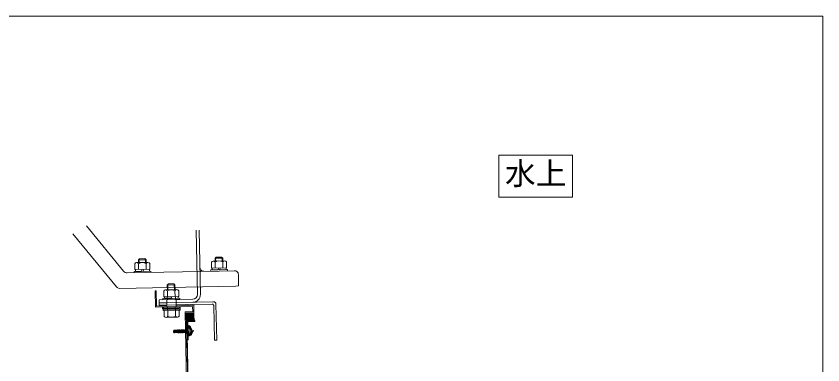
# Model space of a CAD drawing. Units: millimetres at full size, sheet at 1:10; details may follow other scales. Extents: x -2020 to 1980, y -1318 to 1442.
# Drawn here: x 928 to 1980, y 987 to 1442 of the extents above; entities that cross this region are included whole.
import ezdxf
from ezdxf.enums import TextEntityAlignment as Align

# ---------------------------------------------------------------- set-up
doc = ezdxf.new("R2010")
doc.units = ezdxf.units.MM
doc.header["$LTSCALE"] = 10
doc.linetypes.add('DASHED2', pattern=[3, 2, -1])
for name, color, linetype, lineweight in [('0-F', 7, 'Continuous', 5), ('A-0', 4, 'Continuous', 5), ('A-1', 3, 'Continuous', 5), ('A-A_ＮＳプロスチール仕様', 7, 'Continuous', 5), ('A-B', 4, 'Continuous', 5), ('C-0', 3, 'Continuous', 5)]:
    doc.layers.add(name, color=color, linetype=linetype, lineweight=lineweight)
doc.styles.add('ＭＳ ゴシック', font='')
doc.styles.get('ＭＳ ゴシック').set_extended_font_data('MS Gothic')

msp = doc.modelspace()

# ---------------------------------------------------------------- linework, layer by layer
at = {"layer": '0-F'}
msp.add_line((1980.5, -1318.43), (1980.5, 1441.57), dxfattribs=at)
at = {"layer": 'A-0', "color": 3}
for p, q in [((1654.22, 1259.98), (1654.22, 1205.51)), ((1654.22, 1205.51), (1557.81, 1205.51))]:
    msp.add_line(p, q, dxfattribs=at)
at = {"layer": 'A-0', "color": 7}
for p, q in [((1187.91, 1125.57), (1197.9, 1125.77)), ((1197.9, 1125.77), (1196.37, 1127.24)), ((1197.98, 1122.17), (1197.9, 1125.77)), ((1083.37, 1110.84), (1083.21, 1118.42)), ((1100.36, 1120.19), (1085.64, 1119.89)), ((1087.93, 1123.54), (1088, 1119.93)), ((1088.27, 1110.94), (1088.12, 1118.52)), ((1098.09, 1111.14), (1097.93, 1118.72)), ((1102.99, 1111.24), (1102.84, 1118.82)), ((1183.35, 1112.87), (1183.19, 1120.45)), ((1200.34, 1122.22), (1185.62, 1121.92)), ((1187.91, 1125.57), (1187.98, 1121.96)), ((1188.25, 1112.97), (1188.1, 1120.55)), ((1198.07, 1113.17), (1197.91, 1120.75)), ((1202.97, 1113.27), (1202.82, 1120.85)), ((1102.23, 1108.72), (1082.23, 1108.31)), ((1082.23, 1108.31), (1082.27, 1106.72)), ((1083.37, 1110.84), (1102.99, 1111.24)), ((1084.03, 1108.35), (1083.98, 1110.85)), ((1091.85, 1108.51), (1084.3, 1108.36)), ((1091.59, 1108.5), (1092.68, 1111.03)), ((1094.82, 1111.07), (1093.74, 1108.55)), ((1104.23, 1108.76), (1094, 1108.55)), ((1102.38, 1111.22), (1102.43, 1108.72)), ((1104.23, 1108.76), (1104.26, 1107.16)), ((1202.21, 1110.75), (1182.21, 1110.34)), ((1182.21, 1110.34), (1182.25, 1108.75)), ((1183.35, 1112.87), (1202.97, 1113.27)), ((1184.01, 1110.38), (1183.96, 1112.88)), ((1191.83, 1110.54), (1184.28, 1110.39)), ((1191.57, 1110.53), (1192.66, 1113.06)), ((1194.8, 1113.1), (1193.71, 1110.58)), ((1204.21, 1110.79), (1193.98, 1110.58)), ((1202.36, 1113.25), (1202.41, 1110.76)), ((1204.21, 1110.79), (1204.24, 1109.19)), ((1123.37, 1084.34), (1138.09, 1084.64)), ((1125.6, 1090.59), (1127.07, 1092.12)), ((1135.6, 1090.79), (1125.6, 1090.59)), ((1125.73, 1084.39), (1125.6, 1090.59)), ((1135.6, 1090.79), (1135.73, 1084.6)), ((1141.95, 1073.52), (1119.96, 1073.07)), ((1119.99, 1071.47), (1119.96, 1073.07)), ((1121.1, 1075.3), (1120.94, 1082.88)), ((1121.1, 1075.3), (1140.72, 1075.7)), ((1121.45, 1075.3), (1129, 1075.46)), ((1130.72, 1075.49), (1121.86, 1075.31)), ((1121.86, 1075.31), (1121.91, 1073.11)), ((1130.95, 1073.3), (1121.91, 1073.11)), ((1125.36, 1075.38), (1125.41, 1073.18)), ((1125.71, 1073.19), (1125.74, 1071.59)), ((1126, 1075.4), (1125.85, 1082.98)), ((1130.72, 1075.49), (1130.95, 1073.3)), ((1139.96, 1075.68), (1130.91, 1075.5)), ((1130.91, 1075.5), (1131.15, 1073.3)), ((1131.15, 1075.5), (1139.84, 1075.68)), ((1140, 1073.48), (1131.15, 1073.3)), ((1132.34, 1073.32), (1139.89, 1073.48)), ((1135.82, 1075.6), (1135.66, 1083.18)), ((1136.2, 1073.4), (1136.24, 1071.8)), ((1136.46, 1075.61), (1136.5, 1073.41)), ((1139.96, 1075.68), (1140, 1073.48)), ((1140.72, 1075.7), (1140.57, 1083.28)), ((1141.95, 1073.52), (1141.98, 1071.92)), ((1119.99, 1071.47), (1141.98, 1071.92)), ((1159.12, 1065.27), (1144.13, 1064.96)), ((1144.13, 1064.73), (1144.36, 1064.97)), ((1144.79, 1063.98), (1145.77, 1065)), ((1146.2, 1064), (1147.18, 1065.02)), ((1147.62, 1064.03), (1148.6, 1065.05)), ((1149.03, 1064.06), (1150.01, 1065.08)), ((1150.45, 1064.09), (1151.43, 1065.11)), ((1151.86, 1064.12), (1152.84, 1065.14)), ((1153.27, 1064.15), (1154.25, 1065.17)), ((1154.69, 1064.18), (1155.67, 1065.2)), ((1156.1, 1064.21), (1157.08, 1065.23)), ((1157.52, 1064.23), (1158.5, 1065.25)), ((1158.93, 1064.26), (1159.14, 1064.48)), ((1142.45, 1062.43), (1119.46, 1061.96)), ((1119.46, 1061.96), (1119.5, 1059.96)), ((1142.24, 1059.42), (1120.24, 1058.98)), ((1120.28, 1057.38), (1120.24, 1058.98)), ((1120.28, 1057.38), (1142.27, 1057.82)), ((1120.52, 1058.98), (1141.52, 1059.41)), ((1121.46, 1057.4), (1141.09, 1057.8)), ((1121.46, 1057.4), (1121.61, 1049.82)), ((1137.18, 1062.32), (1125.18, 1062.08)), ((1137.18, 1062.32), (1125.18, 1062.08)), ((1125.99, 1059.09), (1126.02, 1057.49)), ((1126.37, 1057.5), (1126.52, 1049.92)), ((1136.18, 1057.7), (1136.33, 1050.12)), ((1136.49, 1059.31), (1136.52, 1057.71)), ((1141.09, 1057.8), (1141.24, 1050.22)), ((1142.24, 1059.42), (1142.27, 1057.82)), ((1142.49, 1060.43), (1142.45, 1062.43)), ((1151.35, 1044.1), (1151.86, 1019.11)), ((1161.37, 1043.31), (1152.37, 1043.13)), ((1152.86, 1019.13), (1152.37, 1043.13)), ((1161.37, 1043.31), (1161.35, 1044.31)), ((1152.86, 1019.13), (1151.86, 1019.11))]:
    msp.add_line(p, q, dxfattribs=at)
at = {"layer": 'A-0'}
for p, q in [((1188.69, 1126.38), (1188.78, 1121.98)), ((1197.18, 1122.15), (1197.09, 1126.56)), ((1088.71, 1124.35), (1088.8, 1119.95)), ((1097.2, 1120.12), (1097.11, 1124.53)), ((1126.53, 1084.41), (1126.39, 1091.41)), ((1134.78, 1091.58), (1134.93, 1084.58)), ((1110.56, 1082.48), (1109.76, 1082.47)), ((1125.15, 1063.58), (1115.15, 1063.37)), ((1153.35, 906.41), (1150.35, 1054.06)), ((1154.15, 906.17), (1151.3, 1046.53))]:
    msp.add_line(p, q, dxfattribs=at)
at = {"layer": 'A-0', "linetype": 'DASHED2'}
for p, q in [((1120.47, 1061.48), (1120.46, 1061.98)), ((1141.49, 1060.91), (1120.49, 1060.48)), ((1125, 1060.07), (1120.49, 1060.48)), ((1125.01, 1059.57), (1125, 1060.07)), ((1125.97, 1059.09), (1125.91, 1062.09)), ((1136.07, 1059.3), (1136.01, 1062.3)), ((1137, 1060.32), (1141.49, 1060.91)), ((1137.01, 1059.82), (1137, 1060.32)), ((1141.45, 1062.41), (1141.46, 1061.91))]:
    msp.add_line(p, q, dxfattribs=at)
at = {"layer": 'A-0', "color": 7, "linetype": 'DASHED2'}
for p, q in [((1120.5, 1059.98), (1120.47, 1061.48)), ((1120.5, 1059.98), (1141.5, 1060.41)), ((1125.02, 1059.07), (1125.01, 1059.57)), ((1137.02, 1059.32), (1137.01, 1059.82)), ((1141.46, 1061.91), (1141.5, 1060.41))]:
    msp.add_line(p, q, dxfattribs=at)
at = {"layer": 'A-0', "color": 3}
msp.add_lwpolyline([(1557.81, 1205.51), (1557.81, 1259.98), (1654.22, 1259.98)], dxfattribs=at)
at = {"layer": 'A-0', "color": 7}
for points in [[(1196.37, 1127.24), (1189.37, 1127.1), (1187.91, 1125.57)], [(1098, 1120.14), (1097.92, 1123.74), (1096.39, 1125.21), (1089.39, 1125.07), (1087.93, 1123.54), (1097.92, 1123.74)], [(1127.07, 1092.12), (1134.07, 1092.26), (1135.6, 1090.79)], [(1124.1, 1048.45), (1138.82, 1048.75), (1124.1, 1048.45)]]:
    msp.add_lwpolyline(points, dxfattribs=at)
msp.add_lwpolyline([(1159.12, 1065.27), (1144.13, 1064.96), (1144.15, 1063.96), (1159.14, 1064.27)], close=True, dxfattribs=at)
for centre, radius, start, end in [((1085.7, 1117.05), 2.83, 31.16314, 151.16314), ((1093.18, 1110.83), 9.21, 58.95914, 123.36759), ((1100.42, 1117.35), 2.83, 31.16314, 151.16314), ((1185.68, 1119.08), 2.83, 31.16314, 151.16314), ((1193.16, 1112.86), 9.21, 58.95914, 123.36759), ((1200.39, 1119.38), 2.83, 31.16314, 151.16314), ((1123.43, 1081.51), 2.83, 31.16344, 151.16344), ((1130.91, 1075.29), 9.21, 58.95899, 123.36744), ((1138.14, 1081.81), 2.83, 31.16344, 151.16344), ((1120.5, 1059.98), 1, 181.16329, 271.16329), ((1141.5, 1060.41), 1, 271.16329, 1.16329), ((1124.04, 1051.29), 2.83, 211.16314, 331.16314), ((1131.27, 1057.81), 9.21, 238.95914, 303.36759), ((1138.76, 1051.58), 2.83, 211.16314, 331.16314)]:
    msp.add_arc(centre, radius, start, end, dxfattribs=at)
at = {"layer": 'A-0', "color": 7, "linetype": 'DASHED2'}
for centre, start, end in [((1119.97, 1061.47), 1.16329, 91.16329), ((1124.51, 1059.56), 1.16329, 91.16329), ((1137.51, 1059.83), 91.16329, 181.16329), ((1141.96, 1061.92), 91.16329, 181.16329)]:
    msp.add_arc(centre, 0.5, start, end, dxfattribs=at)
at = {"layer": 'A-0', "linetype": 'DASHED2'}
for centre, start, end in [((1125.51, 1059.58), 181.16329, 271.16329), ((1136.51, 1059.81), 271.16329, 1.16329)]:
    msp.add_arc(centre, 0.5, start, end, dxfattribs=at)
at = {"layer": 'A-0', "color": 254}
for points in [[(1151.35, 1044.1), (1156.35, 1044.21), (1152.37, 1043.13)], [(1152.86, 1019.13), (1151.86, 1019.11), (1151.35, 1044.1)], [(1151.35, 1044.1), (1152.37, 1043.13), (1152.86, 1019.13)], [(1156.35, 1044.21), (1156.37, 1043.21), (1152.37, 1043.13)], [(1156.35, 1044.21), (1156.37, 1043.21), (1161.35, 1044.31), (1161.37, 1043.31)]]:
    msp.add_solid(points, dxfattribs=at)
at = {"layer": 'A-1', "color": 7}
for p, q in [((1160.35, 1054.29), (1150.35, 1054.09)), ((1161.35, 1044.31), (1151.35, 1044.1)), ((1151.45, 1044.11), (1151.35, 1044.2)), ((1151.45, 1044.11), (1151.35, 1044.2)), ((1151.45, 1044.11), (1151.35, 1044.2)), ((1151.45, 1044.11), (1151.35, 1044.2)), ((1154.13, 1030.36), (1140.43, 1030.09))]:
    msp.add_line(p, q, dxfattribs=at)
at = {"layer": 'A-1', "color": 4}
for q in [(1150.5, 1046.52), (1151.33, 1044.93)]:
    msp.add_line((1151.3, 1046.53), q, dxfattribs=at)
at = {"layer": 'A-1'}
for p, q in [((1133.7, 1030.51), (1134.61, 1031.87)), ((1134.13, 1030.25), (1135.52, 1031.09)), ((1138.6, 1031.95), (1134.61, 1031.87)), ((1134.88, 1031.38), (1134.61, 1031.87)), ((1134.88, 1031.38), (1139.11, 1031.46)), ((1135.52, 1031.09), (1139.11, 1031.16)), ((1138.6, 1031.95), (1139.07, 1031.53)), ((1139.14, 1032.03), (1139.07, 1031.53)), ((1139.07, 1031.53), (1139.31, 1031.62)), ((1139.14, 1029.97), (1139.1, 1031.54)), ((1139.31, 1031.62), (1139.33, 1031.72)), ((1139.31, 1031.62), (1139.85, 1031.54)), ((1139.33, 1031.72), (1139.89, 1031.73)), ((1139.85, 1031.54), (1139.89, 1031.73)), ((1139.85, 1031.54), (1139.99, 1031.36)), ((1140.15, 1032.19), (1139.89, 1031.73)), ((1139.99, 1031.36), (1140.15, 1032.19)), ((1139.99, 1031.36), (1140.3, 1031.31)), ((1140.15, 1032.19), (1140.44, 1032.24)), ((1140.44, 1032.24), (1140.3, 1031.31)), ((1140.3, 1031.31), (1140.67, 1031.42)), ((1140.44, 1032.24), (1140.74, 1031.74)), ((1140.67, 1031.42), (1140.74, 1031.74)), ((1140.67, 1031.42), (1141.21, 1031.34)), ((1140.74, 1031.74), (1141.3, 1031.76)), ((1141.21, 1031.34), (1141.3, 1031.76)), ((1141.21, 1031.34), (1141.47, 1031.1)), ((1141.66, 1032.41), (1141.3, 1031.76)), ((1141.47, 1031.1), (1141.66, 1032.41)), ((1141.47, 1031.1), (1141.57, 1031.08)), ((1141.51, 1028.86), (1142.15, 1031.77)), ((1141.76, 1032.42), (1141.57, 1031.08)), ((1141.57, 1031.08), (1141.59, 1031.09)), ((1141.66, 1032.41), (1141.76, 1032.42)), ((1142.06, 1028.87), (1142.71, 1031.78)), ((1142.45, 1028.23), (1143.07, 1032.44)), ((1143.17, 1032.44), (1142.55, 1028.23)), ((1143.07, 1032.44), (1142.71, 1031.78)), ((1142.92, 1028.89), (1143.56, 1031.8)), ((1143.07, 1032.44), (1143.17, 1032.44)), ((1143.47, 1028.9), (1144.12, 1031.81)), ((1143.86, 1028.26), (1144.48, 1032.47)), ((1144.58, 1032.47), (1143.96, 1028.26)), ((1144.48, 1032.47), (1144.12, 1031.81)), ((1144.32, 1028.92), (1144.97, 1031.83)), ((1144.48, 1032.47), (1144.58, 1032.47)), ((1144.88, 1028.93), (1145.53, 1031.84)), ((1145.27, 1028.29), (1145.89, 1032.5)), ((1145.99, 1032.5), (1145.37, 1028.29)), ((1145.89, 1032.5), (1145.53, 1031.84)), ((1145.73, 1028.95), (1146.38, 1031.86)), ((1145.89, 1032.5), (1145.99, 1032.5)), ((1146.29, 1028.96), (1146.94, 1031.87)), ((1146.68, 1028.31), (1147.3, 1032.53)), ((1147.4, 1032.53), (1146.78, 1028.32)), ((1147.3, 1032.53), (1146.94, 1031.87)), ((1147.14, 1028.97), (1147.79, 1031.89)), ((1147.3, 1032.53), (1147.4, 1032.53)), ((1147.7, 1028.99), (1148.35, 1031.9)), ((1148.09, 1028.34), (1148.71, 1032.56)), ((1148.81, 1032.56), (1148.19, 1028.35)), ((1148.71, 1032.56), (1148.35, 1031.9)), ((1148.55, 1029), (1149.2, 1031.92)), ((1148.71, 1032.56), (1148.81, 1032.56)), ((1149.11, 1029.01), (1149.76, 1031.93)), ((1149.5, 1028.37), (1150.12, 1032.59)), ((1150.22, 1032.59), (1149.6, 1028.37)), ((1150.12, 1032.59), (1149.76, 1031.93)), ((1149.96, 1029.03), (1150.61, 1031.94)), ((1150.12, 1032.59), (1150.22, 1032.59)), ((1150.52, 1029.04), (1151.17, 1031.96)), ((1151.13, 1029.82), (1151.35, 1032.29)), ((1151.78, 1032.2), (1151.35, 1032.29)), ((1151.52, 1029.74), (1151.78, 1032.2)), ((1151.78, 1032.2), (1152.09, 1032.21)), ((1152.7, 1027.04), (1152.56, 1034.03)), ((1152.7, 1027.04), (1152.56, 1034.03)), ((1153.05, 1034.54), (1153.35, 1034.55)), ((1153.05, 1034.54), (1153.35, 1034.55)), ((1153.21, 1026.55), (1153.05, 1034.54)), ((1153.21, 1026.55), (1153.05, 1034.54)), ((1133.63, 1030.15), (1133.7, 1030.51)), ((1134.13, 1030.25), (1133.63, 1030.15)), ((1134.21, 1030.03), (1133.63, 1030.15)), ((1133.72, 1029.79), (1133.63, 1030.15)), ((1138.66, 1028.55), (1134.68, 1028.47)), ((1134.82, 1029.64), (1135.07, 1029.29)), ((1134.92, 1030.16), (1135.29, 1030.38)), ((1135.29, 1030.38), (1140.88, 1030.5)), ((1135.49, 1029.09), (1138.65, 1029.15)), ((1141.07, 1030.53), (1138.64, 1029.82)), ((1138.64, 1029.82), (1138.77, 1029.48)), ((1138.66, 1028.55), (1138.64, 1029.82)), ((1138.77, 1029.48), (1138.66, 1028.76)), ((1138.66, 1028.76), (1138.69, 1028.8)), ((1138.69, 1028.8), (1138.93, 1029.91)), ((1139.25, 1028.81), (1138.69, 1028.8)), ((1138.77, 1029.48), (1138.93, 1029.91)), ((1139.25, 1028.81), (1139.53, 1030.08)), ((1139.46, 1028.46), (1139.73, 1029.91)), ((1139.53, 1030.08), (1139.73, 1029.91)), ((1139.73, 1029.91), (1140.12, 1030.09)), ((1140.12, 1030.09), (1139.87, 1028.42)), ((1139.87, 1028.42), (1140.1, 1028.83)), ((1140.1, 1028.83), (1140.43, 1030.34)), ((1140.66, 1028.84), (1140.1, 1028.83)), ((1140.12, 1030.09), (1140.43, 1030.34)), ((1140.66, 1028.84), (1141.03, 1030.51)), ((1141.04, 1028.2), (1140.66, 1028.84)), ((1141.04, 1028.2), (1141.42, 1030.75)), ((1141.14, 1028.2), (1141.04, 1028.2)), ((1141.55, 1030.95), (1141.14, 1028.2)), ((1141.14, 1028.2), (1141.51, 1028.86)), ((1142.06, 1028.87), (1141.51, 1028.86)), ((1142.45, 1028.23), (1142.06, 1028.87)), ((1142.55, 1028.23), (1142.45, 1028.23)), ((1142.55, 1028.23), (1142.92, 1028.89)), ((1143.47, 1028.9), (1142.92, 1028.89)), ((1143.86, 1028.26), (1143.47, 1028.9)), ((1143.96, 1028.26), (1143.86, 1028.26)), ((1143.96, 1028.26), (1144.32, 1028.92)), ((1144.88, 1028.93), (1144.32, 1028.92)), ((1145.27, 1028.29), (1144.88, 1028.93)), ((1145.37, 1028.29), (1145.27, 1028.29)), ((1145.37, 1028.29), (1145.73, 1028.95)), ((1146.29, 1028.96), (1145.73, 1028.95)), ((1146.68, 1028.31), (1146.29, 1028.96)), ((1146.78, 1028.32), (1146.68, 1028.31)), ((1146.78, 1028.32), (1147.14, 1028.97)), ((1147.7, 1028.99), (1147.14, 1028.97)), ((1148.09, 1028.34), (1147.7, 1028.99)), ((1148.19, 1028.35), (1148.09, 1028.34)), ((1148.19, 1028.35), (1148.55, 1029)), ((1149.11, 1029.01), (1148.55, 1029)), ((1149.5, 1028.37), (1149.11, 1029.01)), ((1149.6, 1028.37), (1149.5, 1028.37)), ((1149.6, 1028.37), (1149.96, 1029.03)), ((1150.52, 1029.04), (1149.96, 1029.03)), ((1150.77, 1028.64), (1150.52, 1029.04)), ((1151.13, 1029.82), (1150.77, 1028.64)), ((1151.16, 1028.66), (1150.77, 1028.64)), ((1151.16, 1028.66), (1151.13, 1029.82)), ((1151.16, 1028.66), (1151.37, 1029.06)), ((1151.37, 1029.06), (1151.52, 1029.74)), ((1152.05, 1029.62), (1151.93, 1029.07)), ((1152.05, 1029.62), (1151.93, 1029.07)), ((1152.07, 1028.84), (1152.05, 1029.62)), ((1152.07, 1028.84), (1152.05, 1029.62)), ((1152.16, 1028.85), (1152.07, 1028.84)), ((1152.67, 1028.36), (1152.16, 1028.85)), ((1152.67, 1028.36), (1152.16, 1028.85)), ((1153.21, 1026.55), (1153.51, 1026.55)), ((1153.21, 1026.55), (1153.51, 1026.55))]:
    msp.add_line(p, q, dxfattribs=at)
at = {"layer": 'A-1', "color": 7}
for points in [[(1160.35, 1054.29), (1160.04, 1052.47), (1160.17, 1049.43), (1160.7, 1046.13), (1161.35, 1044.31)], [(1152.47, 1037.68), (1153.32, 1037.77), (1154.68, 1037.45), (1155.94, 1036.32), (1156.88, 1034.25), (1157.46, 1032.13), (1157.83, 1031.33), (1158.37, 1030.95), (1159.15, 1030.97), (1159.64, 1031.29), (1159.23, 1030.47), (1158.55, 1029.83), (1158.33, 1029.13), (1157.89, 1028), (1157.04, 1026.32), (1156.13, 1025.41), (1154.64, 1024.38), (1153.75, 1024.32), (1153.21, 1024.5), (1152.74, 1024.92)], [(1152.47, 1037.68), (1153.32, 1037.77), (1154.68, 1037.45), (1155.94, 1036.32), (1156.88, 1034.25), (1157.46, 1032.13), (1157.83, 1031.33), (1158.37, 1030.95), (1159.15, 1030.97), (1159.64, 1031.29), (1159.23, 1030.47), (1158.55, 1029.83), (1158.33, 1029.13), (1157.89, 1028), (1157.04, 1026.32), (1156.13, 1025.41), (1154.64, 1024.38), (1153.75, 1024.32), (1153.21, 1024.5), (1152.74, 1024.92)]]:
    msp.add_lwpolyline(points, dxfattribs=at)
at = {"layer": 'A-1'}
for points in [[(1133.7, 1030.51), (1134.13, 1030.25), (1134.88, 1031.38)], [(1138.6, 1031.95), (1139.14, 1032.03), (1139.33, 1031.72)], [(1141.76, 1032.42), (1142.15, 1031.77), (1142.71, 1031.78)], [(1143.17, 1032.44), (1143.56, 1031.8), (1144.12, 1031.81)], [(1144.58, 1032.47), (1144.97, 1031.83), (1145.53, 1031.84)], [(1145.99, 1032.5), (1146.38, 1031.86), (1146.94, 1031.87)], [(1147.4, 1032.53), (1147.79, 1031.89), (1148.35, 1031.9)], [(1148.81, 1032.56), (1149.2, 1031.92), (1149.76, 1031.93)], [(1150.22, 1032.59), (1150.61, 1031.94), (1151.17, 1031.96)], [(1151.78, 1032.2), (1151.35, 1032.29), (1151.17, 1031.96)], [(1151.52, 1029.74), (1151.78, 1032.2), (1152.09, 1032.21)], [(1152.58, 1032.72), (1152.09, 1032.21), (1152.16, 1028.85)], [(1152.58, 1032.72), (1152.09, 1032.21), (1152.16, 1028.85)], [(1134.96, 1028.78), (1134.68, 1028.47), (1133.72, 1029.79)], [(1139.87, 1028.42), (1139.46, 1028.46), (1139.25, 1028.81)], [(1152.07, 1028.84), (1151.93, 1029.07), (1151.37, 1029.06)], [(1152.16, 1028.85), (1152.07, 1028.84), (1151.93, 1029.07), (1151.37, 1029.06)]]:
    msp.add_lwpolyline(points, dxfattribs=at)
for centre, radius, start, end in [((1140.86, 1031.25), 0.75, 271.16329, 347.96005), ((1153.06, 1034.05), 0.5, 91.16329, 181.16329), ((1153.06, 1034.05), 0.5, 91.16329, 181.16329), ((1153.37, 1033.35), 1.2, 33.05408, 91.16329), ((1153.37, 1033.35), 1.2, 33.05408, 91.16329), ((1148.93, 1030.46), 6.5, 329.2725, 33.05408), ((1148.93, 1030.46), 6.5, 329.2725, 33.05408), ((1134.4, 1031.02), 1, 258.66329, 301.16329), ((1134.01, 1029.05), 1, 36.16329, 78.66329), ((1135.1, 1029.85), 0.356, 121.16329, 216.16329), ((1135.68, 1028.09), 1, 91.16329, 138.31762), ((1134.59, 1029.11), 0.5, 318.31762, 36.16329), ((1135.48, 1029.59), 0.5, 216.16329, 271.16329), ((1153.2, 1027.05), 0.5, 181.16329, 271.16329), ((1153.2, 1027.05), 0.5, 181.16329, 271.16329), ((1153.48, 1027.75), 1.2, 271.16329, 329.2725), ((1153.48, 1027.75), 1.2, 271.16329, 329.2725)]:
    msp.add_arc(centre, radius, start, end, dxfattribs=at)
at = {"layer": 'A-1', "color": 31}
for points in [[(1151.3, 1046.53), (1150.35, 1054.09), (1160.35, 1054.29)], [(1151.3, 1046.53), (1150.5, 1046.52), (1150.35, 1054.09)], [(1151.3, 1046.53), (1160.35, 1054.29), (1160.04, 1052.47)], [(1151.3, 1046.53), (1160.04, 1052.47), (1160.17, 1049.43)], [(1151.3, 1046.53), (1160.17, 1049.43), (1160.7, 1046.13)], [(1160.7, 1046.13), (1151.35, 1044.1), (1151.3, 1046.53)], [(1160.7, 1046.13), (1161.35, 1044.31), (1151.35, 1044.1)], [(1152.47, 1037.68), (1153.32, 1037.77), (1157.46, 1032.13), (1156.88, 1034.25)], [(1154.01, 1034.56), (1152.55, 1034.53), (1152.48, 1037.67)], [(1154.01, 1034.56), (1152.48, 1037.67), (1157.46, 1032.13)], [(1153.32, 1037.77), (1154.68, 1037.45), (1156.88, 1034.25), (1155.94, 1036.32)], [(1157.46, 1032.13), (1156.58, 1030.62), (1154.01, 1034.56)], [(1157.89, 1028), (1154.17, 1026.57), (1157.46, 1032.13)], [(1157.89, 1028), (1157.46, 1032.13), (1157.83, 1031.33)], [(1157.89, 1028), (1157.83, 1031.33), (1158.37, 1030.95)], [(1158.37, 1030.95), (1159.15, 1030.97), (1158.55, 1029.83)], [(1159.15, 1030.97), (1159.23, 1030.47), (1158.55, 1029.83)], [(1159.15, 1030.97), (1159.64, 1031.29), (1159.23, 1030.47)], [(1154.17, 1026.57), (1152.71, 1026.54), (1153.75, 1024.32), (1153.21, 1024.5)], [(1152.71, 1026.54), (1152.74, 1024.92), (1153.21, 1024.5)], [(1156.13, 1025.41), (1154.17, 1026.57), (1154.64, 1024.38), (1153.75, 1024.32)], [(1157.89, 1028), (1156.13, 1025.41), (1154.17, 1026.57)], [(1157.89, 1028), (1157.04, 1026.32), (1156.13, 1025.41)], [(1158.37, 1030.95), (1158.55, 1029.83), (1157.89, 1028)]]:
    msp.add_solid(points, dxfattribs=at)
at = {"layer": 'A-A_ＮＳプロスチール仕様'}
for p, q in [((1111.25, 1083.3), (1109.75, 1083.27)), ((1110.18, 1061.77), (1109.75, 1083.27)), ((1111.65, 1063.3), (1111.25, 1083.3)), ((1125.15, 1063.58), (1111.65, 1063.3)), ((1160.14, 1064.29), (1137.15, 1063.82)), ((1137.15, 1063.82), (1137.18, 1062.32)), ((1158.67, 1062.76), (1137.18, 1062.32)), ((1158.67, 1062.76), (1158.82, 1055.76)), ((1160.14, 1064.29), (1160.35, 1054.29)), ((1158.82, 1055.76), (1148.82, 1055.56)), ((1158.82, 1055.76), (1148.82, 1055.56)), ((1158.82, 1055.76), (1148.82, 1055.56)), ((1148.82, 1055.56), (1156.74, 665.64)), ((1160.35, 1054.29), (1150.35, 1054.09)), ((1150.35, 1054.09), (1158.24, 665.67))]:
    msp.add_line(p, q, dxfattribs=at)
msp.add_lwpolyline([(1125.15, 1063.58), (1125.18, 1062.08), (1110.18, 1061.77)], dxfattribs=at)
at = {"layer": 'A-B'}
for p, q in [((1068.37, 1108.73), (1020.14, 1167.79)), ((1059.35, 1088.16), (1002.62, 1157.62)), ((1164.86, 1078.39), (1163.16, 1162.11)), ((1167.16, 1162.2), (1168.86, 1078.47)), ((1073.14, 1106.53), (1193.24, 1108.97)), ((1213.24, 1109.37), (1193.24, 1108.97)), ((1218.34, 1104.48), (1218.64, 1089.48)), ((1063.32, 1086.33), (1214.64, 1089.4)), ((1218.64, 1089.48), (1214.64, 1089.4)), ((1158.98, 1072.27), (1114.99, 1071.37)), ((1115.13, 1064.37), (1114.99, 1071.37)), ((1184.06, 1068.77), (1115.07, 1067.37)), ((1125.07, 1067.58), (1115.07, 1067.37)), ((1184.12, 1065.77), (1115.13, 1064.37)), ((1125.13, 1064.58), (1124.99, 1071.58)), ((1137.13, 1064.82), (1136.99, 1071.82)), ((1164.06, 1068.37), (1137.07, 1067.82)), ((1186.06, 1068.81), (1164.06, 1068.37)), ((1186.16, 1063.82), (1187.07, 1018.82)), ((1189.12, 1065.88), (1190.07, 1018.89)), ((1187.07, 1018.82), (1190.07, 1018.89))]:
    msp.add_line(p, q, dxfattribs=at)
for centre, radius, start, end in [((1073.02, 1112.53), 6, 219.2388, 271.16329), ((1173.15, 1113.56), 5, 181.16329, 271.16329), ((1213.34, 1104.38), 5, 1.16329, 91.16329), ((1063.22, 1091.33), 5, 217.06715, 271.16329), ((1158.86, 1078.26), 6, 271.16329, 1.16329), ((1158.86, 1078.26), 10, 271.16329, 1.16329), ((1184.16, 1063.77), 2, 1.16329, 91.16329), ((1186.12, 1065.82), 3, 1.16329, 91.16329)]:
    msp.add_arc(centre, radius, start, end, dxfattribs=at)
at = {"layer": 'C-0', "color": 7}
msp.add_line((1980.5, 1441.57), (-2019.5, 1441.57), dxfattribs=at)

# ---------------------------------------------------------------- texts
at = {"layer": 'A-0', "color": 7, "style": 'ＭＳ ゴシック'}
msp.add_text('水上', height=29.33, dxfattribs=at).set_placement((1566.01, 1212.74), align=Align.BOTTOM_LEFT)

doc.saveas('drawing.dxf')
